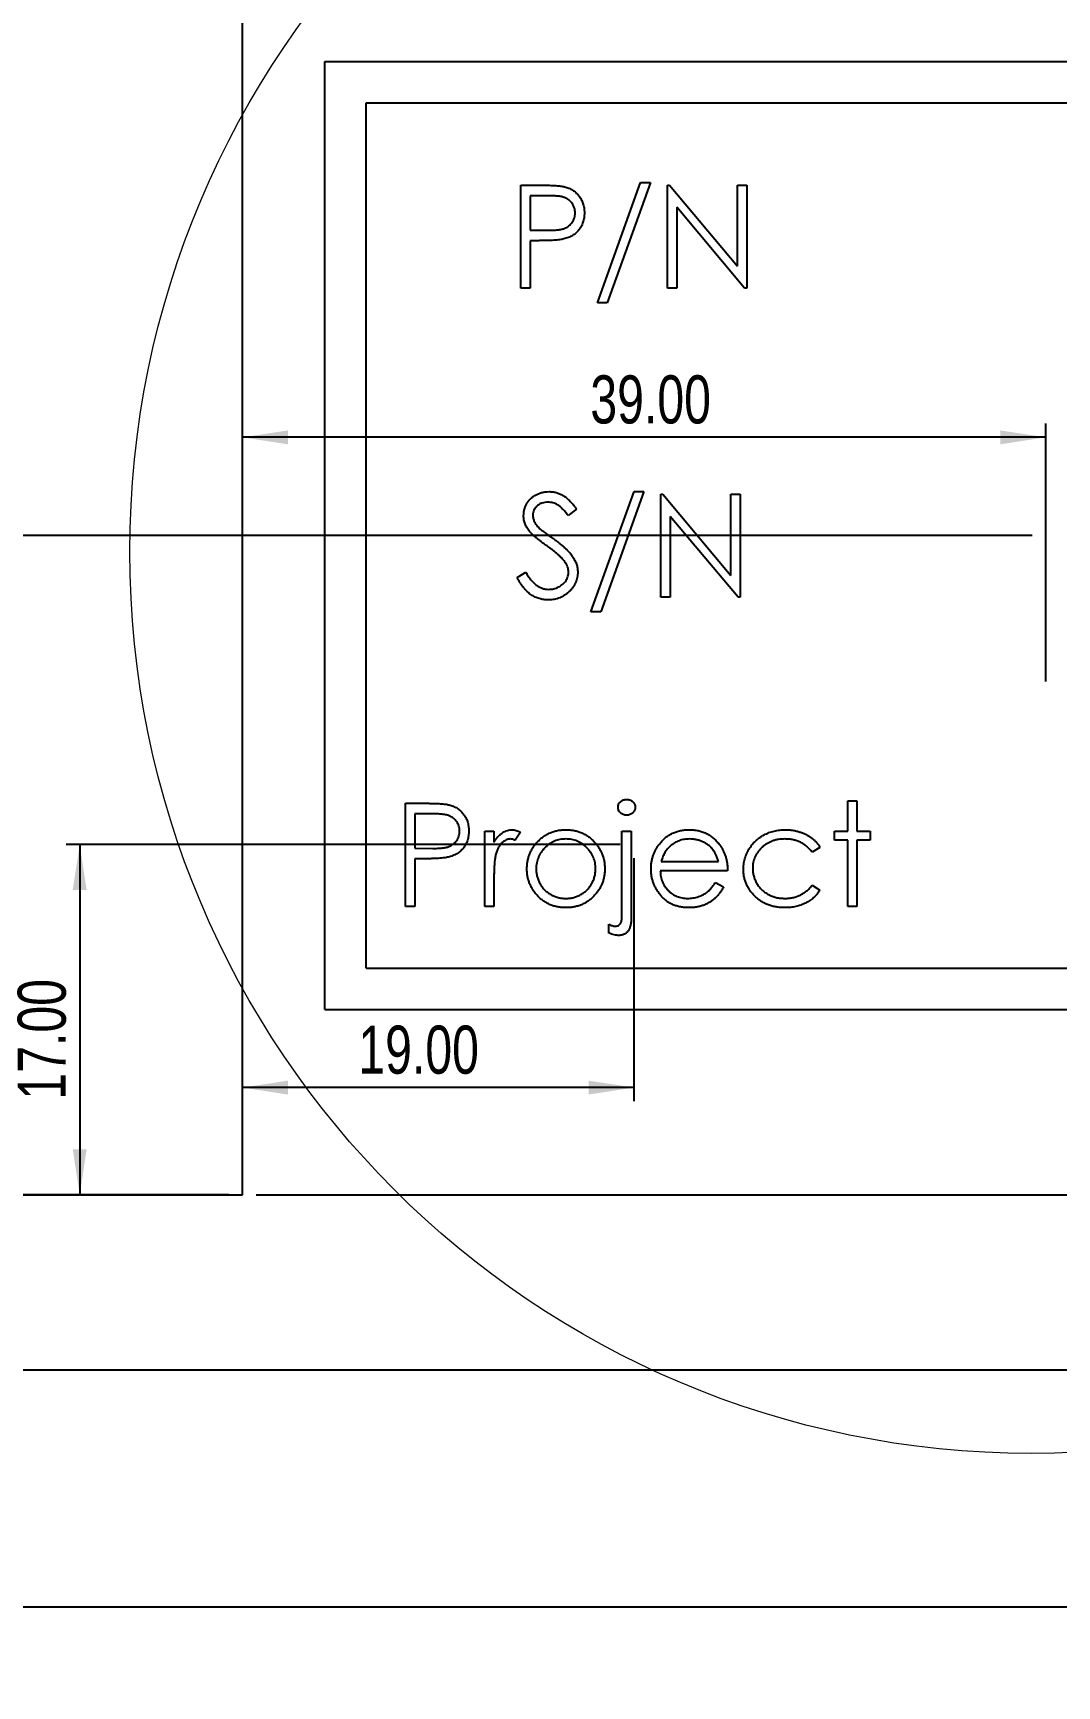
# Model space of a CAD drawing. Header units: millimetres. Extents: x 0 to 836, y 0 to 589.
# Drawn here: x 195.3 to 269.9, y 202.8 to 323.1 of the extents above; entities that cross this region are included whole.
import ezdxf

# ---------------------------------------------------------------- set-up
doc = ezdxf.new("R2010")
doc.units = ezdxf.units.MM
doc.layers.add('FORMAT', color=7, linetype='Continuous')
doc.styles.add('SLDTEXTSTYLE0', font='TXT', dxfattribs={"width": 0.75})
doc.dimstyles.new('SLDDIMSTYLE0', dxfattribs={"dimtxt": 3.5, "dimasz": 3.302, "dimexe": 0, "dimexo": 0.0625, "dimgap": 0.875, "dimtad": 1, "dimlfac": 0.666667, "dimrnd": 1e-09, "dimzin": 4, "dimdsep": 46, "dimtxsty": 'SLDTEXTSTYLE0', "dimsah": 1, "dimcen": 0.09, "dimadec": 0, "dimazin": 1, "dimtfac": 1, "dimtofl": 0, "dimtmove": 0, "dimatfit": 3, "dimfxl": 1, "dimfrac": 2, "dimtolj": 1, "dimtzin": 12, "dimarcsym": 0})
doc.dimstyles.new('SLDDIMSTYLE1', dxfattribs={"dimtxt": 3.5, "dimasz": 3.302, "dimexe": 0, "dimexo": 0.0625, "dimgap": 0.875, "dimtad": 1, "dimlfac": 0.666667, "dimrnd": 1e-09, "dimzin": 4, "dimdsep": 46, "dimtxsty": 'SLDTEXTSTYLE0', "dimsah": 1, "dimcen": 0.09, "dimadec": 0, "dimazin": 1, "dimtfac": 1, "dimtmove": 0, "dimatfit": 0, "dimfxl": 1, "dimfrac": 2, "dimtolj": 1, "dimtzin": 12, "dimarcsym": 0})

# ---------------------------------------------------------------- blocks, each defined once
blk = doc.blocks.new('_D_1')
at = {"layer": 'FORMAT'}
for p, q in [((58.29, 421.36), (58.29, 549.74)), ((58.29, 548.74), (694.29, 548.74)), ((694.29, 421.36), (694.29, 549.74))]:
    blk.add_line(p, q, dxfattribs=at)
for points in [[(58.29, 548.74), (61.59, 548.23), (61.59, 549.24)], [(694.29, 548.74), (690.99, 549.24), (690.99, 548.23)]]:
    blk.add_solid(points, dxfattribs=at)
at = {"layer": 'FORMAT', "insert": (369.18, 553.25), "char_height": 3.5, "attachment_point": 1, "style": 'SLDTEXTSTYLE0'}
blk.add_mtext('424.00', dxfattribs=at)
blk = doc.blocks.new('_D_4')
at = {"layer": 'FORMAT'}
for p, q in [((209.54, 365.26), (88.21, 365.26)), ((89.21, 365.26), (89.21, 238.51)), ((209.54, 238.51), (88.21, 238.51))]:
    blk.add_line(p, q, dxfattribs=at)
for points in [[(89.21, 365.26), (88.7, 361.96), (89.72, 361.96)], [(89.21, 238.51), (89.72, 241.82), (88.7, 241.82)]]:
    blk.add_solid(points, dxfattribs=at)
at = {"layer": 'FORMAT', "insert": (84.7, 296.07), "char_height": 3.5, "attachment_point": 1, "rotation": 90, "style": 'SLDTEXTSTYLE0'}
blk.add_mtext('84.50', dxfattribs=at)
blk = doc.blocks.new('_D_5')
at = {"layer": 'FORMAT'}
for p, q in [((377.96, 372.01), (302.17, 372.01)), ((303.17, 238.51), (303.17, 372.01)), ((211.54, 238.51), (304.17, 238.51))]:
    blk.add_line(p, q, dxfattribs=at)
for points in [[(303.17, 372.01), (302.67, 368.71), (303.68, 368.71)], [(303.17, 238.51), (303.68, 241.82), (302.67, 241.82)]]:
    blk.add_solid(points, dxfattribs=at)
at = {"layer": 'FORMAT', "insert": (298.66, 290.62), "char_height": 3.5, "attachment_point": 1, "rotation": 90, "style": 'SLDTEXTSTYLE0'}
blk.add_mtext('89.00', dxfattribs=at)
blk = doc.blocks.new('_D_11')
at = {"layer": 'FORMAT'}
for p, q in [((358, 276.01), (330.46, 276.01)), ((331.46, 276.01), (331.46, 238.51)), ((211.54, 238.51), (332.46, 238.51))]:
    blk.add_line(p, q, dxfattribs=at)
for points in [[(331.46, 276.01), (330.95, 272.71), (331.96, 272.71)], [(331.46, 238.51), (331.96, 241.82), (330.95, 241.82)]]:
    blk.add_solid(points, dxfattribs=at)
at = {"layer": 'FORMAT', "insert": (326.94, 243.27), "char_height": 3.5, "attachment_point": 1, "rotation": 90, "style": 'SLDTEXTSTYLE0'}
blk.add_mtext('25.00', dxfattribs=at)
blk = doc.blocks.new('_D_25')
at = {"layer": 'FORMAT'}
for p, q in [((268.04, 358.51), (175.73, 358.51)), ((176.73, 358.51), (176.73, 238.51))]:
    blk.add_line(p, q, dxfattribs=at)
for points in [[(176.73, 358.51), (176.22, 355.21), (177.23, 355.21)], [(176.73, 238.51), (177.23, 241.82), (176.22, 241.82)]]:
    blk.add_solid(points, dxfattribs=at)
at = {"layer": 'FORMAT', "insert": (172.21, 290.62), "char_height": 3.5, "attachment_point": 1, "rotation": 90, "style": 'SLDTEXTSTYLE0'}
blk.add_mtext('80.00', dxfattribs=at)
blk = doc.blocks.new('_D_75')
at = {"layer": 'FORMAT'}
for p, q in [((337.04, 343.51), (291.43, 343.51)), ((292.43, 343.51), (292.43, 238.51)), ((211.54, 238.51), (293.43, 238.51))]:
    blk.add_line(p, q, dxfattribs=at)
for points in [[(292.43, 343.51), (291.92, 340.21), (292.94, 340.21)], [(292.43, 238.51), (292.94, 241.82), (291.92, 241.82)]]:
    blk.add_solid(points, dxfattribs=at)
at = {"layer": 'FORMAT', "insert": (287.92, 285.19), "char_height": 3.5, "attachment_point": 1, "rotation": 90, "style": 'SLDTEXTSTYLE0'}
blk.add_mtext('70.00', dxfattribs=at)
blk = doc.blocks.new('_D_76')
at = {"layer": 'FORMAT'}
for p, q in [((238.04, 264.01), (197.68, 264.01)), ((198.68, 264.01), (198.68, 238.51))]:
    blk.add_line(p, q, dxfattribs=at)
for points in [[(198.68, 264.01), (198.17, 260.71), (199.18, 260.71)], [(198.68, 238.51), (199.18, 241.82), (198.17, 241.82)]]:
    blk.add_solid(points, dxfattribs=at)
at = {"layer": 'FORMAT', "insert": (194.16, 245.44), "char_height": 3.5, "attachment_point": 1, "rotation": 90, "style": 'SLDTEXTSTYLE0'}
blk.add_mtext('17.00', dxfattribs=at)
blk = doc.blocks.new('_D_77')
at = {"layer": 'FORMAT'}
for p, q in [((239.04, 263.01), (239.04, 245.32)), ((239.04, 246.32), (210.54, 246.32))]:
    blk.add_line(p, q, dxfattribs=at)
for points in [[(210.54, 246.32), (213.84, 245.81), (213.84, 246.82)], [(239.04, 246.32), (235.74, 246.82), (235.74, 245.81)]]:
    blk.add_solid(points, dxfattribs=at)
at = {"layer": 'FORMAT', "insert": (218.97, 250.83), "char_height": 3.5, "attachment_point": 1, "style": 'SLDTEXTSTYLE0'}
blk.add_mtext('19.00', dxfattribs=at)
blk = doc.blocks.new('_D_78')
at = {"layer": 'FORMAT'}
for p, q in [((268.04, 286.51), (187.31, 286.51)), ((188.31, 286.51), (188.31, 238.51))]:
    blk.add_line(p, q, dxfattribs=at)
for points in [[(188.31, 286.51), (187.81, 283.21), (188.82, 283.21)], [(188.31, 238.51), (188.82, 241.82), (187.81, 241.82)]]:
    blk.add_solid(points, dxfattribs=at)
at = {"layer": 'FORMAT', "insert": (183.8, 256.69), "char_height": 3.5, "attachment_point": 1, "rotation": 90, "style": 'SLDTEXTSTYLE0'}
blk.add_mtext('32.00', dxfattribs=at)
blk = doc.blocks.new('_D_79')
at = {"layer": 'FORMAT'}
for p, q in [((269.04, 293.66), (210.54, 293.66)), ((269.04, 275.87), (269.04, 294.66))]:
    blk.add_line(p, q, dxfattribs=at)
for points in [[(210.54, 293.66), (213.84, 293.15), (213.84, 294.16)], [(269.04, 293.66), (265.74, 294.16), (265.74, 293.15)]]:
    blk.add_solid(points, dxfattribs=at)
at = {"layer": 'FORMAT', "insert": (235.87, 298.17), "char_height": 3.5, "attachment_point": 1, "style": 'SLDTEXTSTYLE0'}
blk.add_mtext('39.00', dxfattribs=at)
blk = doc.blocks.new('_D_89')
at = {"layer": 'FORMAT'}
for p, q in [((376.29, 373.88), (376.29, 179.51)), ((103.29, 237.51), (103.29, 179.51)), ((103.29, 180.51), (376.29, 180.51))]:
    blk.add_line(p, q, dxfattribs=at)
for points in [[(103.29, 180.51), (106.59, 180.01), (106.59, 181.02)], [(376.29, 180.51), (372.99, 181.02), (372.99, 180.01)]]:
    blk.add_solid(points, dxfattribs=at)
at = {"layer": 'FORMAT', "insert": (234.58, 185.03), "char_height": 3.5, "attachment_point": 1, "style": 'SLDTEXTSTYLE0'}
blk.add_mtext('182.00', dxfattribs=at)
blk = doc.blocks.new('_D_90')
at = {"layer": 'FORMAT'}
for p, q in [((377.29, 372.01), (394.74, 372.01)), ((393.74, 238.51), (393.74, 372.01)), ((211.54, 238.51), (394.74, 238.51)), ((393.74, 238.51), (393.74, 186.69))]:
    blk.add_line(p, q, dxfattribs=at)
for points in [[(393.74, 372.01), (393.23, 368.71), (394.24, 368.71)], [(393.74, 238.51), (394.24, 241.82), (393.23, 241.82)]]:
    blk.add_solid(points, dxfattribs=at)
at = {"layer": 'FORMAT', "insert": (389.22, 186.69), "char_height": 3.5, "attachment_point": 1, "rotation": 90, "style": 'SLDTEXTSTYLE0'}
blk.add_mtext('89.00', dxfattribs=at)

msp = doc.modelspace()

# ---------------------------------------------------------------- linework, layer by layer
at = {"color": 7, "linetype": 'Continuous', "lineweight": 25}
for p, q in [((210.54008, 238.51361), (210.54008, 365.26361)), ((216.54008, 321.01361), (321.54008, 321.01361)), ((216.54008, 252.01361), (216.54008, 321.01361)), ((219.54008, 255.01361), (219.54008, 318.01361)), ((219.54008, 318.01361), (318.54008, 318.01361)), ((230.81893, 312.01361), (232.28978, 312.01361)), ((230.81893, 304.51361), (230.81893, 312.01361)), ((236.39585, 303.45592), (239.53287, 312.20592)), ((240.24201, 312.20592), (237.10499, 303.45592)), ((239.53287, 312.20592), (240.24201, 312.20592)), ((241.49201, 312.01361), (241.63323, 312.01361)), ((241.49201, 304.51361), (241.49201, 312.01361)), ((241.63323, 312.01361), (246.58816, 306.11066)), ((246.58816, 312.01361), (247.26124, 312.01361)), ((246.58816, 306.11066), (246.58816, 312.01361)), ((247.26124, 312.01361), (247.26124, 304.51361)), ((231.49201, 311.24438), (231.49201, 308.74438)), ((232.8637, 311.24438), (231.49201, 311.24438)), ((247.10799, 304.51361), (242.16508, 310.40303)), ((242.16508, 310.40303), (242.16508, 304.51361)), ((231.49201, 308.74438), (232.80511, 308.72785)), ((231.49201, 307.97515), (231.49201, 304.51361)), ((232.02837, 307.97515), (231.49201, 307.97515)), ((231.49201, 304.51361), (230.81893, 304.51361)), ((242.16508, 304.51361), (241.49201, 304.51361)), ((247.26124, 304.51361), (247.10799, 304.51361)), ((237.10499, 303.45592), (236.39585, 303.45592)), ((235.91508, 280.95592), (239.0521, 289.70592)), ((239.76124, 289.70592), (236.62422, 280.95592)), ((239.0521, 289.70592), (239.76124, 289.70592)), ((241.01124, 289.51361), (241.15246, 289.51361)), ((241.01124, 282.01361), (241.01124, 289.51361)), ((241.15246, 289.51361), (246.10739, 283.61066)), ((246.10739, 289.51361), (246.78047, 289.51361)), ((246.10739, 283.61066), (246.10739, 289.51361)), ((246.78047, 289.51361), (246.78047, 282.01361)), ((234.85739, 288.43639), (234.24892, 287.97515)), ((246.62722, 282.01361), (241.68432, 287.90303)), ((241.68432, 287.90303), (241.68432, 282.01361)), ((230.53047, 283.46042), (231.16448, 283.84053)), ((241.68432, 282.01361), (241.01124, 282.01361)), ((246.78047, 282.01361), (246.62722, 282.01361)), ((236.62422, 280.95592), (235.91508, 280.95592)), ((254.61701, 267.20592), (255.29008, 267.20592)), ((254.61701, 264.99438), (254.61701, 267.20592)), ((255.29008, 267.20592), (255.29008, 264.99438)), ((222.40547, 267.01361), (223.87632, 267.01361)), ((222.40547, 259.51361), (222.40547, 267.01361)), ((223.07855, 266.24438), (223.07855, 263.74438)), ((224.45024, 266.24438), (223.07855, 266.24438)), ((228.1747, 264.99438), (228.84778, 264.99438)), ((228.1747, 259.51361), (228.1747, 264.99438)), ((228.84778, 264.99438), (228.84778, 264.18759)), ((230.77085, 264.90273), (230.40126, 264.3198)), ((238.1747, 264.99438), (238.84778, 264.99438)), ((238.1747, 258.93218), (238.1747, 264.99438)), ((238.84778, 264.99438), (238.84778, 258.71283)), ((253.65547, 264.3213), (253.65547, 264.99438)), ((253.65547, 264.99438), (254.61701, 264.99438)), ((255.29008, 264.99438), (256.25162, 264.99438)), ((256.25162, 264.99438), (256.25162, 264.3213)), ((223.07855, 263.74438), (224.39165, 263.72785)), ((252.59778, 263.80598), (252.03438, 263.45592)), ((254.61701, 264.3213), (253.65547, 264.3213)), ((254.61701, 259.51361), (254.61701, 264.3213)), ((255.29008, 264.3213), (255.29008, 259.51361)), ((256.25162, 264.3213), (255.29008, 264.3213)), ((223.07855, 262.97515), (223.07855, 259.51361)), ((223.6149, 262.97515), (223.07855, 262.97515)), ((241.03377, 262.78284), (245.19393, 262.78284)), ((228.84778, 261.35556), (228.84778, 259.51361)), ((245.86701, 262.10976), (240.96316, 262.10976)), ((244.98059, 261.24438), (245.57855, 260.93038)), ((252.03438, 261.05207), (252.59778, 260.68248)), ((223.07855, 259.51361), (222.40547, 259.51361)), ((228.84778, 259.51361), (228.1747, 259.51361)), ((255.29008, 259.51361), (254.61701, 259.51361)), ((237.21316, 257.571), (237.21316, 258.21854)), ((219.54008, 255.01361), (318.54008, 255.01361)), ((216.54008, 252.01361), (321.54008, 252.01361)), ((103.29008, 238.51361), (210.54008, 238.51361)), ((58.29008, 225.76361), (694.29008, 225.76361)), ((58.29008, 208.51361), (694.29008, 208.51361))]:
    msp.add_line(p, q, dxfattribs=at)
at = {"color": 7, "linetype": 'Continuous', "lineweight": 18}
msp.add_circle((267.98143, 285.33813), 65.65304, dxfattribs=at)
at = {"color": 7, "linetype": 'Continuous', "lineweight": 25}
for points, knots in [([(232.28978, 312.01361), (232.39095, 312.0135), (232.58479, 312.01328), (232.86275, 312.00682), (233.1152, 311.9982), (233.34159, 311.98623), (233.54263, 311.9721), (233.71739, 311.95227), (233.86726, 311.93157), (233.95706, 311.91053), (233.99802, 311.90093)], [0, 0, 0, 0, 0.176955752, 0.33905508, 0.486318225, 0.618780923, 0.735618828, 0.838742477, 0.926457068, 1, 1, 1, 1]), ([(233.99802, 311.90093), (234.04986, 311.88674), (234.15233, 311.85869), (234.29997, 311.80252), (234.44044, 311.73592), (234.57422, 311.66001), (234.69967, 311.57154), (234.81866, 311.4741), (234.93013, 311.36543), (235.03346, 311.24676), (235.12836, 311.12007), (235.21006, 310.98348), (235.27848, 310.83928), (235.33716, 310.68758), (235.37939, 310.5271), (235.4112, 310.35896), (235.4314, 310.18317), (235.43333, 310.06304), (235.43432, 310.00189)], [0, 0, 0, 0, 0.062481339, 0.123490383, 0.183411094, 0.243153221, 0.302126735, 0.361709671, 0.421842292, 0.482931901, 0.544552254, 0.60568072, 0.667679738, 0.729984388, 0.794550921, 0.86034562, 0.928907356, 1, 1, 1, 1]), ([(234.76124, 309.99889), (234.75853, 310.05918), (234.75315, 310.17905), (234.71318, 310.35471), (234.646, 310.52236), (234.55288, 310.67873), (234.43986, 310.82057), (234.30851, 310.94377), (234.15912, 311.04282), (234.02016, 311.10675), (233.89673, 311.14578), (233.78952, 311.17309), (233.66847, 311.1949), (233.53354, 311.21255), (233.38577, 311.22767), (233.2239, 311.23792), (233.04855, 311.24393), (232.92681, 311.24422), (232.8637, 311.24438)], [0, 0, 0, 0, 0.0700437554, 0.1392383168, 0.208197455, 0.2791733744, 0.3499868117, 0.4183538457, 0.4876095838, 0.5574110731, 0.5953301568, 0.6379640516, 0.6859127777, 0.7381851647, 0.7961026472, 0.8585165439, 0.9266577265, 1, 1, 1, 1]), ([(232.80511, 308.72785), (232.86922, 308.72782), (232.99299, 308.72775), (233.17179, 308.73629), (233.33766, 308.74615), (233.49012, 308.76059), (233.62921, 308.78099), (233.75519, 308.80159), (233.86706, 308.83138), (233.99799, 308.8715), (234.14388, 308.93993), (234.30259, 309.03925), (234.4371, 309.16585), (234.5535, 309.3082), (234.64587, 309.46655), (234.71349, 309.63599), (234.75322, 309.81476), (234.75855, 309.93709), (234.76124, 309.99889)], [0, 0, 0, 0, 0.0725383714, 0.1400338305, 0.2024956806, 0.2605750557, 0.3132283378, 0.3615831938, 0.4048783613, 0.4441274373, 0.5163996933, 0.586506671, 0.6550853738, 0.7243837831, 0.7939735287, 0.8616376822, 0.9301109423, 1, 1, 1, 1]), ([(235.43432, 310.00189), (235.43341, 309.94022), (235.43165, 309.81957), (235.41044, 309.64306), (235.38187, 309.47437), (235.33795, 309.3139), (235.28043, 309.16258), (235.21294, 309.0181), (235.13155, 308.88293), (235.03802, 308.75657), (234.93399, 308.63891), (234.81987, 308.53079), (234.69614, 308.43285), (234.5632, 308.34488), (234.41973, 308.2689), (234.26793, 308.20085), (234.10646, 308.1437), (233.99473, 308.11363), (233.93792, 308.09834)], [0, 0, 0, 0, 0.0701188944, 0.1371923528, 0.2020161807, 0.264631407, 0.3261165471, 0.3860103047, 0.445811847, 0.5052976967, 0.5646332777, 0.6242826253, 0.6839020319, 0.7439527709, 0.805387731, 0.8683880309, 0.9330840283, 1, 1, 1, 1]), ([(233.93792, 308.09834), (233.89093, 308.08835), (233.78796, 308.06645), (233.61837, 308.04201), (233.42091, 308.02114), (233.19586, 308.0055), (232.94343, 307.9921), (232.66346, 307.98146), (232.35541, 307.97561), (232.14055, 307.97531), (232.02837, 307.97515)], [0, 0, 0, 0, 0.0751731174, 0.1647462575, 0.268016881, 0.3859118757, 0.5177894793, 0.663690977, 0.8244132205, 1, 1, 1, 1]), ([(231.01124, 287.95562), (231.01404, 288.03497), (231.01957, 288.19197), (231.06637, 288.42132), (231.14024, 288.64029), (231.24373, 288.84671), (231.37714, 289.03521), (231.53152, 289.20796), (231.7154, 289.35317), (231.91716, 289.48006), (232.13799, 289.57937), (232.3694, 289.65429), (232.61175, 289.69673), (232.7759, 289.70283), (232.85919, 289.70592)], [0, 0, 0, 0, 0.083785371, 0.165779888, 0.246280008, 0.327460928, 0.408796954, 0.489715241, 0.571376032, 0.655523321, 0.741019483, 0.826546761, 0.911988852, 1, 1, 1, 1]), ([(232.78407, 288.93669), (232.7066, 288.93409), (232.55719, 288.92908), (232.34507, 288.8744), (232.15415, 288.78829), (231.99011, 288.66762), (231.85353, 288.52464), (231.75473, 288.36012), (231.69527, 288.17844), (231.68801, 288.05171), (231.68432, 287.98717)], [0, 0, 0, 0, 0.143073084, 0.275902964, 0.402370856, 0.528413645, 0.650356379, 0.765895086, 0.880774131, 1, 1, 1, 1]), ([(234.24892, 287.97515), (234.21218, 288.02248), (234.14142, 288.11363), (234.034, 288.24129), (233.93275, 288.35789), (233.833, 288.45917), (233.74002, 288.55068), (233.64977, 288.62902), (233.56355, 288.69497), (233.45487, 288.76535), (233.31833, 288.83511), (233.14694, 288.89415), (232.96782, 288.92962), (232.84583, 288.93431), (232.78407, 288.93669)], [0, 0, 0, 0, 0.098469431, 0.189629101, 0.274184089, 0.352183161, 0.423198873, 0.488550946, 0.548473346, 0.601440164, 0.701198082, 0.799591802, 0.898545098, 1, 1, 1, 1]), ([(232.85919, 289.70592), (232.94758, 289.70287), (233.12334, 289.69681), (233.38187, 289.6441), (233.63079, 289.55688), (233.83102, 289.45791), (233.98773, 289.35905), (234.10725, 289.26901), (234.22836, 289.16535), (234.35204, 289.04779), (234.4762, 288.91527), (234.60267, 288.76867), (234.73177, 288.60891), (234.81482, 288.49485), (234.85739, 288.43639)], [0, 0, 0, 0, 0.107232799, 0.213251813, 0.318830447, 0.426793531, 0.483645951, 0.543603822, 0.60830765, 0.67712676, 0.750685636, 0.828713418, 0.912190348, 1, 1, 1, 1]), ([(231.43041, 286.81379), (231.39725, 286.85793), (231.33205, 286.94475), (231.24598, 287.08045), (231.17282, 287.21935), (231.11548, 287.36185), (231.06718, 287.50592), (231.0347, 287.65346), (231.01436, 287.8038), (231.01228, 287.90497), (231.01124, 287.95562)], [0, 0, 0, 0, 0.133506769, 0.2625589787, 0.3882644471, 0.5126673547, 0.63372227, 0.7553938601, 0.8775529451, 1, 1, 1, 1]), ([(231.68432, 287.98717), (231.68516, 287.94699), (231.68684, 287.86656), (231.71036, 287.74773), (231.74057, 287.62921), (231.78845, 287.51152), (231.85455, 287.3926), (231.94134, 287.27041), (232.05066, 287.14387), (232.1344, 287.06157), (232.17861, 287.01812)], [0, 0, 0, 0, 0.107285214, 0.214745861, 0.32293856, 0.434116163, 0.553412311, 0.686072985, 0.834255992, 1, 1, 1, 1]), ([(232.65938, 285.79366), (232.58047, 285.84986), (232.4296, 285.95732), (232.21862, 286.1168), (232.02995, 286.26261), (231.86444, 286.39612), (231.72215, 286.51734), (231.60197, 286.62513), (231.50696, 286.72238), (231.45413, 286.78546), (231.43041, 286.81379)], [0, 0, 0, 0, 0.181535301, 0.347081672, 0.495567816, 0.628357302, 0.74551967, 0.845830751, 0.930781807, 1, 1, 1, 1]), ([(232.17861, 287.01812), (232.19502, 287.00347), (232.23403, 286.96866), (232.30533, 286.91168), (232.3995, 286.84138), (232.51406, 286.75441), (232.65113, 286.65352), (232.81073, 286.54001), (232.99108, 286.41018), (233.11905, 286.31942), (233.18672, 286.27142)], [0, 0, 0, 0, 0.052594282, 0.124951974, 0.218093899, 0.333502411, 0.468789179, 0.624937586, 0.801683048, 1, 1, 1, 1]), ([(234.01154, 284.59774), (233.97796, 284.6407), (233.90746, 284.73089), (233.78627, 284.86513), (233.64405, 285.00359), (233.48569, 285.15158), (233.3054, 285.30219), (233.10885, 285.46263), (232.89099, 285.62677), (232.73821, 285.73686), (232.65938, 285.79366)], [0, 0, 0, 0, 0.090279215, 0.189529918, 0.299197872, 0.418925887, 0.548376285, 0.68813637, 0.839083502, 1, 1, 1, 1]), ([(233.18672, 286.27142), (233.26812, 286.21219), (233.42573, 286.0975), (233.65, 285.92518), (233.85334, 285.75665), (234.03648, 285.59298), (234.20122, 285.43542), (234.34573, 285.28207), (234.47148, 285.13403), (234.60686, 284.94423), (234.7452, 284.71113), (234.86401, 284.42553), (234.93892, 284.13883), (234.94871, 283.94613), (234.95355, 283.85105)], [0, 0, 0, 0, 0.09697231, 0.187773439, 0.272396139, 0.351320997, 0.424334774, 0.491908784, 0.55423322, 0.611267658, 0.716347845, 0.814540086, 0.908495456, 1, 1, 1, 1]), ([(234.28047, 283.86157), (234.27731, 283.92401), (234.27089, 284.05095), (234.21661, 284.23824), (234.13121, 284.42358), (234.05244, 284.53822), (234.01154, 284.59774)], [0, 0, 0, 0, 0.234723374, 0.477158319, 0.728556284, 1, 1, 1, 1]), ([(232.81112, 281.8213), (232.75447, 281.8224), (232.64189, 281.82457), (232.47537, 281.84382), (232.31221, 281.87105), (232.15447, 281.91428), (232.0001, 281.96673), (231.84979, 282.03131), (231.70345, 282.10871), (231.56027, 282.1972), (231.42061, 282.30018), (231.28578, 282.42012), (231.15136, 282.55372), (231.02132, 282.7046), (230.89302, 282.87032), (230.76899, 283.05244), (230.64668, 283.24996), (230.56993, 283.38896), (230.53047, 283.46042)], [0, 0, 0, 0, 0.057208269, 0.11369606, 0.169177916, 0.224159217, 0.278719878, 0.333794217, 0.389241459, 0.445822073, 0.503704281, 0.564293892, 0.627975416, 0.69503826, 0.765372726, 0.839611443, 0.91753775, 1, 1, 1, 1]), ([(231.16448, 283.84053), (231.22345, 283.74182), (231.33643, 283.5527), (231.5249, 283.29715), (231.72018, 283.07994), (231.92373, 282.90235), (232.1343, 282.76253), (232.35327, 282.66353), (232.57989, 282.60178), (232.73412, 282.59428), (232.81112, 282.59053)], [0, 0, 0, 0, 0.159004299, 0.3046461, 0.438546905, 0.562322299, 0.677432543, 0.786897393, 0.893610889, 1, 1, 1, 1]), ([(232.81112, 282.59053), (232.87688, 282.59236), (233.00724, 282.59599), (233.19916, 282.63088), (233.38555, 282.68448), (233.56257, 282.76124), (233.72777, 282.85411), (233.87264, 282.96628), (233.99789, 283.09186), (234.10033, 283.23197), (234.17893, 283.38265), (234.23935, 283.53731), (234.27287, 283.69839), (234.27792, 283.80684), (234.28047, 283.86157)], [0, 0, 0, 0, 0.091263605, 0.180930311, 0.27008822, 0.360156133, 0.448342532, 0.532665842, 0.613833704, 0.693981527, 0.772715977, 0.849335172, 0.923967327, 1, 1, 1, 1]), ([(234.95355, 283.85105), (234.95214, 283.78381), (234.94935, 283.65064), (234.91729, 283.45509), (234.87032, 283.26517), (234.79952, 283.08321), (234.71312, 282.9059), (234.60348, 282.73789), (234.47639, 282.57545), (234.3306, 282.42291), (234.17107, 282.28288), (234.00247, 282.15832), (233.8245, 282.05446), (233.63815, 281.96971), (233.44335, 281.90342), (233.2402, 281.85539), (233.02833, 281.82592), (232.88433, 281.82286), (232.81112, 281.8213)], [0, 0, 0, 0, 0.061484255, 0.121774528, 0.18091956, 0.240256115, 0.300114444, 0.361145948, 0.423500582, 0.488669361, 0.553954105, 0.617581261, 0.680238427, 0.742187389, 0.804663212, 0.868258989, 0.933020257, 1, 1, 1, 1]), ([(237.88624, 266.72214), (237.88867, 266.76094), (237.89344, 266.837), (237.92784, 266.94709), (237.98598, 267.0474), (238.06607, 267.13546), (238.16156, 267.20822), (238.26819, 267.26424), (238.38671, 267.2964), (238.46898, 267.30015), (238.51124, 267.30207)], [0, 0, 0, 0, 0.122756544, 0.240622574, 0.361386302, 0.48714784, 0.614961993, 0.73978028, 0.866339046, 1, 1, 1, 1]), ([(238.51124, 267.30207), (238.5535, 267.30015), (238.63577, 267.2964), (238.75428, 267.26424), (238.86092, 267.20822), (238.9564, 267.13546), (239.0365, 267.0474), (239.09464, 266.94709), (239.12904, 266.837), (239.1338, 266.76094), (239.13624, 266.72214)], [0, 0, 0, 0, 0.133660954, 0.26021972, 0.385038007, 0.51285216, 0.638613698, 0.759377426, 0.877243456, 1, 1, 1, 1]), ([(223.87632, 267.01361), (223.97749, 267.0135), (224.17133, 267.01328), (224.44929, 267.00682), (224.70174, 266.9982), (224.92813, 266.98623), (225.12917, 266.9721), (225.30393, 266.95227), (225.4538, 266.93157), (225.5436, 266.91053), (225.58456, 266.90093)], [0, 0, 0, 0, 0.176955752, 0.33905508, 0.486318225, 0.618780923, 0.735618828, 0.838742477, 0.926457068, 1, 1, 1, 1]), ([(226.34778, 264.99889), (226.34507, 265.05918), (226.33969, 265.17905), (226.29972, 265.35471), (226.23254, 265.52236), (226.13942, 265.67873), (226.0264, 265.82057), (225.89504, 265.94377), (225.74566, 266.04282), (225.6067, 266.10675), (225.48327, 266.14578), (225.37606, 266.17309), (225.255, 266.1949), (225.12007, 266.21255), (224.97231, 266.22767), (224.81044, 266.23792), (224.63508, 266.24393), (224.51335, 266.24422), (224.45024, 266.24438)], [0, 0, 0, 0, 0.070043755, 0.139238317, 0.208197455, 0.279173374, 0.349986812, 0.418353846, 0.487609584, 0.557411073, 0.595330157, 0.637964052, 0.685912778, 0.738185165, 0.796102647, 0.858516544, 0.926657726, 1, 1, 1, 1]), ([(225.58456, 266.90093), (225.6364, 266.88674), (225.73886, 266.85869), (225.88651, 266.80252), (226.02698, 266.73592), (226.16076, 266.66001), (226.28621, 266.57154), (226.40519, 266.4741), (226.51667, 266.36543), (226.62, 266.24676), (226.71489, 266.12007), (226.7966, 265.98348), (226.86502, 265.83928), (226.92369, 265.68758), (226.96593, 265.5271), (226.99774, 265.35896), (227.01793, 265.18317), (227.01987, 265.06304), (227.02085, 265.00189)], [0, 0, 0, 0, 0.062481339, 0.123490383, 0.183411094, 0.243153221, 0.302126735, 0.361709671, 0.421842292, 0.482931901, 0.544552254, 0.60568072, 0.667679738, 0.729984388, 0.794550921, 0.86034562, 0.928907356, 1, 1, 1, 1]), ([(238.51124, 266.14822), (238.46898, 266.15015), (238.38671, 266.15389), (238.26819, 266.18605), (238.16157, 266.24208), (238.06602, 266.3148), (237.98647, 266.40269), (237.92781, 266.50159), (237.89361, 266.60979), (237.88872, 266.68435), (237.88624, 266.72214)], [0, 0, 0, 0, 0.134473074, 0.261800808, 0.387377488, 0.515968237, 0.642493899, 0.762611464, 0.879670736, 1, 1, 1, 1]), ([(239.13624, 266.72214), (239.13376, 266.68435), (239.12886, 266.60979), (239.09466, 266.50159), (239.03601, 266.40269), (238.95646, 266.3148), (238.8609, 266.24208), (238.75429, 266.18605), (238.63577, 266.15389), (238.5535, 266.15015), (238.51124, 266.14822)], [0, 0, 0, 0, 0.120329264, 0.237388536, 0.357506101, 0.484031763, 0.612622512, 0.738199192, 0.865526926, 1, 1, 1, 1]), ([(224.39165, 263.72785), (224.45576, 263.72782), (224.57953, 263.72775), (224.75832, 263.73629), (224.9242, 263.74615), (225.07665, 263.76059), (225.21575, 263.78099), (225.34172, 263.80159), (225.4536, 263.83138), (225.58452, 263.8715), (225.73042, 263.93993), (225.88913, 264.03925), (226.02364, 264.16585), (226.14004, 264.3082), (226.23241, 264.46655), (226.30003, 264.63599), (226.33976, 264.81476), (226.34509, 264.93709), (226.34778, 264.99889)], [0, 0, 0, 0, 0.0725383714, 0.1400338305, 0.2024956806, 0.2605750557, 0.3132283378, 0.3615831938, 0.4048783613, 0.4441274373, 0.5163996933, 0.586506671, 0.6550853738, 0.7243837831, 0.7939735287, 0.8616376822, 0.9301109423, 1, 1, 1, 1]), ([(227.02085, 265.00189), (227.01995, 264.94022), (227.01818, 264.81957), (226.99698, 264.64306), (226.96841, 264.47437), (226.92449, 264.3139), (226.86696, 264.16258), (226.79948, 264.0181), (226.71809, 263.88293), (226.62456, 263.75657), (226.52052, 263.63891), (226.40641, 263.53079), (226.28268, 263.43285), (226.14974, 263.34488), (226.00627, 263.2689), (225.85447, 263.20085), (225.693, 263.1437), (225.58127, 263.11363), (225.52446, 263.09834)], [0, 0, 0, 0, 0.070118894, 0.137192353, 0.202016181, 0.264631407, 0.326116547, 0.386010305, 0.445811847, 0.505297697, 0.564633278, 0.624282625, 0.683902032, 0.743952771, 0.805387731, 0.868388031, 0.933084028, 1, 1, 1, 1]), ([(228.84778, 264.18759), (228.89747, 264.26271), (228.9925, 264.40637), (229.15046, 264.59638), (229.31225, 264.7537), (229.47865, 264.87906), (229.65089, 264.97295), (229.82518, 265.04172), (230.00427, 265.08238), (230.12462, 265.08781), (230.18492, 265.09053)], [0, 0, 0, 0, 0.160059412, 0.306112383, 0.438366514, 0.560541455, 0.675317225, 0.786113634, 0.892841788, 1, 1, 1, 1]), ([(230.18492, 265.09053), (230.23169, 265.08798), (230.32792, 265.08273), (230.4736, 265.04585), (230.62369, 264.98697), (230.72042, 264.9316), (230.77085, 264.90273)], [0, 0, 0, 0, 0.225277548, 0.463523195, 0.720323555, 1, 1, 1, 1]), ([(232.00282, 264.18308), (232.07236, 264.25588), (232.20911, 264.39906), (232.43914, 264.58235), (232.6802, 264.74074), (232.93675, 264.86819), (233.20607, 264.96856), (233.4894, 265.03834), (233.7857, 265.08388), (233.98833, 265.08829), (234.09117, 265.09053)], [0, 0, 0, 0, 0.128497521, 0.252712986, 0.374819133, 0.496436426, 0.617910557, 0.741287617, 0.868700401, 1, 1, 1, 1]), ([(234.09117, 265.09053), (234.194, 265.08834), (234.39565, 265.08405), (234.69095, 265.03816), (234.97283, 264.96799), (235.24237, 264.87098), (235.49612, 264.74094), (235.73777, 264.58578), (235.96667, 264.40196), (236.10386, 264.25977), (236.1735, 264.18759)], [0, 0, 0, 0, 0.131751427, 0.258332351, 0.382133976, 0.503804392, 0.624692987, 0.74687059, 0.871513504, 1, 1, 1, 1]), ([(240.92109, 264.0689), (240.98904, 264.15005), (241.12278, 264.30977), (241.34897, 264.51964), (241.5939, 264.69545), (241.85449, 264.84118), (242.13379, 264.9519), (242.42802, 265.03442), (242.74055, 265.08066), (242.9542, 265.08719), (243.06352, 265.09053)], [0, 0, 0, 0, 0.128835254, 0.253589335, 0.374643257, 0.495340042, 0.616324775, 0.739759335, 0.86684232, 1, 1, 1, 1]), ([(243.06352, 265.09053), (243.17591, 265.08763), (243.39639, 265.08194), (243.71789, 265.02917), (244.02209, 264.94548), (244.30887, 264.8273), (244.57827, 264.67481), (244.82852, 264.48594), (245.06392, 264.26647), (245.20087, 264.09769), (245.27055, 264.01181)], [0, 0, 0, 0, 0.132040234, 0.259032841, 0.381879824, 0.502258444, 0.62275219, 0.744742632, 0.870108927, 1, 1, 1, 1]), ([(247.02085, 262.20892), (247.0218, 262.27359), (247.02368, 262.40223), (247.04524, 262.59314), (247.07309, 262.78152), (247.12029, 262.96496), (247.17481, 263.14626), (247.2444, 263.32322), (247.32603, 263.49668), (247.41871, 263.66617), (247.52305, 263.82892), (247.63851, 263.98268), (247.76074, 264.12929), (247.89548, 264.2637), (248.03699, 264.39128), (248.18929, 264.50862), (248.35149, 264.61606), (248.52117, 264.7156), (248.69823, 264.80423), (248.88158, 264.88058), (249.07014, 264.94584), (249.2642, 264.9975), (249.46247, 265.04083), (249.66651, 265.06808), (249.87555, 265.08733), (250.0171, 265.08946), (250.08876, 265.09053)], [0, 0, 0, 0, 0.041291447, 0.082135503, 0.122636035, 0.16283087, 0.203006601, 0.243526083, 0.284172936, 0.325409811, 0.366854666, 0.407550595, 0.448187374, 0.488682851, 0.529014965, 0.569842729, 0.611370238, 0.653237735, 0.695446119, 0.737751395, 0.780043361, 0.82280707, 0.865978142, 0.90959503, 0.954231405, 1, 1, 1, 1]), ([(250.08876, 265.09053), (250.17851, 265.08856), (250.35754, 265.08462), (250.62313, 265.05145), (250.88481, 265.00144), (251.13798, 264.92736), (251.37958, 264.83765), (251.60572, 264.73691), (251.8111, 264.61992), (251.99951, 264.49195), (252.17133, 264.3476), (252.3283, 264.18516), (252.47365, 264.00546), (252.55606, 263.87302), (252.59778, 263.80598)], [0, 0, 0, 0, 0.091268804, 0.182081405, 0.271909655, 0.362049459, 0.450066348, 0.533976474, 0.613602454, 0.690197614, 0.765412877, 0.841436551, 0.919732749, 1, 1, 1, 1]), ([(230.05721, 264.41746), (230.0032, 264.41386), (229.89303, 264.40651), (229.73128, 264.34879), (229.57432, 264.25552), (229.44967, 264.15208), (229.35315, 264.05233), (229.28427, 263.96523), (229.2211, 263.86756), (229.16073, 263.761), (229.10573, 263.64372), (229.0544, 263.5169), (229.00799, 263.38039), (228.98153, 263.28528), (228.96797, 263.23657)], [0, 0, 0, 0, 0.093806529, 0.191338128, 0.295190617, 0.410312337, 0.471930251, 0.536425159, 0.603118728, 0.674117672, 0.749332023, 0.828283384, 0.912039809, 1, 1, 1, 1]), ([(230.40126, 264.3198), (230.36889, 264.33424), (230.30743, 264.36166), (230.21753, 264.39411), (230.13464, 264.41321), (230.08183, 264.41611), (230.05721, 264.41746)], [0, 0, 0, 0, 0.295138801, 0.560229945, 0.794983357, 1, 1, 1, 1]), ([(231.25162, 262.23897), (231.25403, 262.33072), (231.2588, 262.51237), (231.29377, 262.78007), (231.35239, 263.03871), (231.43539, 263.28712), (231.54149, 263.52659), (231.67084, 263.75675), (231.82468, 263.97744), (231.94297, 264.11398), (232.00282, 264.18308)], [0, 0, 0, 0, 0.1289191318, 0.2552377249, 0.378678596, 0.5010878872, 0.6227136794, 0.7462407949, 0.8715890472, 1, 1, 1, 1]), ([(234.08816, 264.41746), (234.01544, 264.41539), (233.87187, 264.41131), (233.66054, 264.38027), (233.4571, 264.3311), (233.26115, 264.26123), (233.07337, 264.17102), (232.89356, 264.06022), (232.72121, 263.93029), (232.55967, 263.78144), (232.41143, 263.61884), (232.28183, 263.4456), (232.17163, 263.26451), (232.07983, 263.0754), (232.01146, 262.87634), (231.9618, 262.6696), (231.9308, 262.45474), (231.92675, 262.30869), (231.9247, 262.23446)], [0, 0, 0, 0, 0.0638459, 0.126043628, 0.187165358, 0.24739929, 0.308380031, 0.369779617, 0.432583925, 0.497640786, 0.562401137, 0.625557103, 0.687332005, 0.748312746, 0.809791039, 0.871767572, 0.934836191, 1, 1, 1, 1]), ([(236.25162, 262.23446), (236.24957, 262.30869), (236.24553, 262.45475), (236.21451, 262.66959), (236.16489, 262.87636), (236.09638, 263.07533), (236.00498, 263.265), (235.89266, 263.44506), (235.76359, 263.61944), (235.61355, 263.78091), (235.45219, 263.93035), (235.27977, 264.06027), (235.10023, 264.17053), (234.91299, 264.262), (234.71702, 264.33046), (234.51386, 264.38055), (234.30343, 264.41118), (234.16038, 264.41535), (234.08816, 264.41746)], [0, 0, 0, 0, 0.065184796, 0.128273727, 0.19027022, 0.251768314, 0.312768695, 0.374793279, 0.437969586, 0.5030474, 0.568125214, 0.630949749, 0.692369109, 0.752973168, 0.813641067, 0.874355209, 0.936572968, 1, 1, 1, 1]), ([(236.1735, 264.18759), (236.23346, 264.11856), (236.35222, 263.98183), (236.50451, 263.76014), (236.63569, 263.53056), (236.74083, 263.29003), (236.82373, 263.04065), (236.88258, 262.78158), (236.91759, 262.51337), (236.92231, 262.33122), (236.9247, 262.23897)], [0, 0, 0, 0, 0.12815728, 0.253834363, 0.376505623, 0.498533686, 0.621367729, 0.744564745, 0.870633798, 1, 1, 1, 1]), ([(240.29008, 262.23897), (240.29235, 262.32317), (240.29685, 262.49005), (240.3252, 262.73705), (240.37545, 262.97711), (240.4444, 263.21044), (240.53344, 263.43663), (240.64236, 263.65584), (240.77135, 263.86782), (240.87093, 264.00154), (240.92109, 264.0689)], [0, 0, 0, 0, 0.128044808, 0.2537679, 0.377428427, 0.500550841, 0.623295883, 0.746578332, 0.872347541, 1, 1, 1, 1]), ([(241.68582, 263.90363), (241.65005, 263.87129), (241.57765, 263.80583), (241.48092, 263.69305), (241.38831, 263.57144), (241.30402, 263.43635), (241.22671, 263.2893), (241.15437, 263.13155), (241.08926, 262.96189), (241.05262, 262.84367), (241.03377, 262.78284)], [0, 0, 0, 0, 0.109983845, 0.222580497, 0.338499871, 0.458708565, 0.585535346, 0.717517743, 0.85466682, 1, 1, 1, 1]), ([(243.09808, 264.41746), (243.0309, 264.41614), (242.8981, 264.41355), (242.70246, 264.38897), (242.51457, 264.34835), (242.33306, 264.29271), (242.1603, 264.21855), (241.99274, 264.13158), (241.83464, 264.02542), (241.73577, 263.94451), (241.68582, 263.90363)], [0, 0, 0, 0, 0.131091976, 0.259141276, 0.384161763, 0.505991952, 0.629098089, 0.750669123, 0.874038938, 1, 1, 1, 1]), ([(245.19393, 262.78284), (245.16929, 262.87212), (245.12188, 263.04395), (245.0228, 263.28189), (244.91122, 263.49337), (244.77917, 263.67675), (244.62956, 263.83962), (244.45675, 263.98194), (244.26296, 264.10927), (244.04919, 264.21673), (243.82281, 264.30821), (243.5858, 264.36955), (243.34396, 264.41157), (243.18039, 264.41549), (243.09808, 264.41746)], [0, 0, 0, 0, 0.096240125, 0.185231261, 0.267500523, 0.344400382, 0.419594869, 0.496890627, 0.576637919, 0.660267852, 0.745386615, 0.830040327, 0.914474212, 1, 1, 1, 1]), ([(245.27055, 264.01181), (245.31797, 263.94708), (245.41248, 263.81807), (245.53087, 263.6077), (245.63363, 263.38761), (245.71578, 263.15423), (245.78229, 262.91033), (245.83041, 262.65417), (245.85863, 262.38582), (245.86418, 262.20298), (245.86701, 262.10976)], [0, 0, 0, 0, 0.11852184, 0.236254763, 0.356174434, 0.477249655, 0.601539871, 0.729618382, 0.862158266, 1, 1, 1, 1]), ([(250.03918, 264.41746), (249.95699, 264.41519), (249.7951, 264.41073), (249.55744, 264.38285), (249.33107, 264.33219), (249.11455, 264.26544), (248.90944, 264.17597), (248.71518, 264.06709), (248.53007, 263.94056), (248.35946, 263.79396), (248.2034, 263.63454), (248.06819, 263.46364), (247.95047, 263.28638), (247.8581, 263.09834), (247.78251, 262.90382), (247.73278, 262.69915), (247.69964, 262.48695), (247.69585, 262.34226), (247.69393, 262.26902)], [0, 0, 0, 0, 0.069521641, 0.136920982, 0.201969243, 0.26546155, 0.328247885, 0.390816717, 0.453550176, 0.517541982, 0.580738372, 0.641921509, 0.701596724, 0.76031288, 0.818756513, 0.87771808, 0.938094053, 1, 1, 1, 1]), ([(252.03438, 263.45592), (251.9726, 263.53269), (251.851, 263.68381), (251.63984, 263.87883), (251.41482, 264.04633), (251.17208, 264.18284), (250.91197, 264.28832), (250.63551, 264.36295), (250.34274, 264.40946), (250.14203, 264.41475), (250.03918, 264.41746)], [0, 0, 0, 0, 0.128324238, 0.252584475, 0.373506483, 0.493364451, 0.614608597, 0.738470244, 0.865994718, 1, 1, 1, 1]), ([(225.52446, 263.09834), (225.47747, 263.08835), (225.3745, 263.06645), (225.20491, 263.04201), (225.00745, 263.02114), (224.7824, 263.0055), (224.52996, 262.9921), (224.25, 262.98146), (223.94195, 262.97561), (223.72709, 262.97531), (223.6149, 262.97515)], [0, 0, 0, 0, 0.075173117, 0.164746258, 0.268016881, 0.385911876, 0.517789479, 0.663690977, 0.824413221, 1, 1, 1, 1]), ([(228.96797, 263.23657), (228.95783, 263.19311), (228.93537, 263.09687), (228.91353, 262.93541), (228.89195, 262.74465), (228.87674, 262.52405), (228.86265, 262.27416), (228.8547, 261.99462), (228.84805, 261.68512), (228.84787, 261.46874), (228.84778, 261.35556)], [0, 0, 0, 0, 0.070854869, 0.15693815, 0.258600395, 0.37589093, 0.508166168, 0.656237809, 0.82017677, 1, 1, 1, 1]), ([(234.09117, 259.41746), (233.98888, 259.42007), (233.78854, 259.4252), (233.49556, 259.46479), (233.21701, 259.5307), (232.95295, 259.6247), (232.70192, 259.74319), (232.46666, 259.89022), (232.24552, 260.06285), (232.0418, 260.26028), (231.85751, 260.47459), (231.69493, 260.69991), (231.55802, 260.93436), (231.44582, 261.17839), (231.35833, 261.43095), (231.29719, 261.69279), (231.25788, 261.96283), (231.25373, 262.14618), (231.25162, 262.23897)], [0, 0, 0, 0, 0.0687422616, 0.1346351922, 0.1983241871, 0.2608250126, 0.3227135882, 0.3845545346, 0.4469128577, 0.5109576325, 0.574930701, 0.6366845378, 0.6974831153, 0.7571338075, 0.8169656637, 0.8768183517, 0.9376625804, 1, 1, 1, 1]), ([(231.9247, 262.23446), (231.92814, 262.13857), (231.93498, 261.94823), (231.99055, 261.66792), (232.08352, 261.39881), (232.20907, 261.14249), (232.36637, 260.90534), (232.5517, 260.6939), (232.76307, 260.51136), (232.99796, 260.3599), (233.25158, 260.23956), (233.51998, 260.15427), (233.79993, 260.09883), (233.99124, 260.09332), (234.08816, 260.09053)], [0, 0, 0, 0, 0.084732745, 0.168178654, 0.251488198, 0.335840671, 0.419834494, 0.502344876, 0.58364902, 0.665931005, 0.748716525, 0.831047336, 0.914409807, 1, 1, 1, 1]), ([(234.08816, 260.09053), (234.18507, 260.09334), (234.37638, 260.09888), (234.65594, 260.15399), (234.92361, 260.23993), (235.17696, 260.35976), (235.41175, 260.51193), (235.62464, 260.69287), (235.80838, 260.9059), (235.96553, 261.14281), (236.09313, 261.39842), (236.18566, 261.66797), (236.24137, 261.94821), (236.24819, 262.13856), (236.25162, 262.23446)], [0, 0, 0, 0, 0.085605695, 0.168983264, 0.250907582, 0.333708096, 0.416004984, 0.497659568, 0.579893286, 0.663902321, 0.748466254, 0.831790886, 0.915251909, 1, 1, 1, 1]), ([(236.9247, 262.23897), (236.9226, 262.14618), (236.91844, 261.96283), (236.87913, 261.69279), (236.818, 261.43095), (236.7305, 261.17839), (236.6183, 260.93436), (236.48139, 260.69991), (236.31881, 260.47458), (236.13452, 260.26029), (235.93084, 260.06279), (235.70987, 259.89066), (235.47597, 259.74319), (235.22602, 259.6244), (234.9623, 259.53073), (234.68425, 259.46495), (234.3923, 259.42517), (234.19296, 259.42006), (234.09117, 259.41746)], [0, 0, 0, 0, 0.062416026, 0.123336979, 0.18326514, 0.243172443, 0.302898354, 0.363773598, 0.425605305, 0.489659043, 0.553784577, 0.616221533, 0.677854471, 0.739516897, 0.802096536, 0.865865841, 0.931507795, 1, 1, 1, 1]), ([(243.047, 259.41746), (242.94169, 259.41991), (242.73627, 259.42471), (242.43726, 259.46605), (242.15573, 259.53349), (241.89171, 259.6277), (241.64583, 259.75076), (241.41761, 259.90067), (241.20586, 260.07667), (241.01724, 260.28028), (240.84743, 260.49817), (240.69759, 260.72522), (240.57232, 260.96085), (240.47042, 261.20357), (240.38813, 261.45185), (240.33077, 261.70795), (240.2977, 261.97117), (240.29264, 262.14924), (240.29008, 262.23897)], [0, 0, 0, 0, 0.071578658, 0.139629225, 0.204796697, 0.268134963, 0.329813747, 0.391301398, 0.453433515, 0.51655169, 0.579631271, 0.641118921, 0.701294047, 0.760810336, 0.819931722, 0.878919575, 0.938982822, 1, 1, 1, 1]), ([(240.96316, 262.10976), (240.96646, 262.03755), (240.97295, 261.89554), (241.00319, 261.68774), (241.05087, 261.4898), (241.11788, 261.3032), (241.19902, 261.12549), (241.29842, 260.958), (241.417, 260.80149), (241.54927, 260.65456), (241.6965, 260.52371), (241.85139, 260.4066), (242.01616, 260.30845), (242.18952, 260.22878), (242.37117, 260.16641), (242.56118, 260.12383), (242.75918, 260.09532), (242.89415, 260.09215), (242.96286, 260.09053)], [0, 0, 0, 0, 0.068384615, 0.134475588, 0.198391058, 0.260753477, 0.321829223, 0.383037238, 0.444653123, 0.507398011, 0.569825238, 0.630777641, 0.690928687, 0.750945133, 0.811049477, 0.872330853, 0.935004094, 1, 1, 1, 1]), ([(242.96286, 260.09053), (243.03004, 260.09184), (243.16334, 260.09442), (243.36186, 260.11956), (243.55716, 260.16021), (243.74843, 260.21569), (243.9318, 260.28335), (244.10161, 260.365), (244.25778, 260.45532), (244.40375, 260.55863), (244.54533, 260.68508), (244.68577, 260.84287), (244.83637, 261.02948), (244.93063, 261.16994), (244.98059, 261.24438)], [0, 0, 0, 0, 0.0825922633, 0.1638788941, 0.2456587396, 0.3277256954, 0.4086099609, 0.485749086, 0.5591690562, 0.6302684759, 0.7053060284, 0.7920649661, 0.8897964374, 1, 1, 1, 1]), ([(250.03317, 259.41746), (249.92686, 259.41937), (249.7185, 259.42311), (249.41352, 259.46427), (249.12206, 259.52632), (248.84422, 259.61539), (248.57996, 259.73004), (248.32952, 259.87009), (248.09373, 260.0367), (247.87492, 260.22691), (247.67396, 260.43314), (247.5014, 260.65567), (247.35173, 260.88633), (247.23154, 261.13021), (247.13587, 261.38406), (247.07051, 261.64993), (247.02823, 261.92561), (247.02333, 262.11361), (247.02085, 262.20892)], [0, 0, 0, 0, 0.069558544, 0.136335251, 0.201095766, 0.264449955, 0.327004991, 0.389391387, 0.45197649, 0.515669983, 0.578973246, 0.640167029, 0.699739843, 0.758684985, 0.817820401, 0.876983987, 0.937634285, 1, 1, 1, 1]), ([(247.69393, 262.26902), (247.69774, 262.17308), (247.70532, 261.98251), (247.76468, 261.7012), (247.86184, 261.42922), (247.99483, 261.1685), (248.16299, 260.92723), (248.3605, 260.71084), (248.58747, 260.52352), (248.8419, 260.36822), (249.11781, 260.24337), (249.41222, 260.15443), (249.72272, 260.10074), (249.9353, 260.09398), (250.04369, 260.09053)], [0, 0, 0, 0, 0.080525242, 0.159965477, 0.240321361, 0.322528528, 0.405023583, 0.486596636, 0.567865474, 0.651332773, 0.736237567, 0.821529069, 0.909004906, 1, 1, 1, 1]), ([(245.57855, 260.93038), (245.5309, 260.84585), (245.43819, 260.68141), (245.27876, 260.45548), (245.11163, 260.25224), (244.92927, 260.0771), (244.73712, 259.92442), (244.53412, 259.79084), (244.31921, 259.67702), (244.09239, 259.58112), (243.85175, 259.50738), (243.59671, 259.4553), (243.32677, 259.42311), (243.14174, 259.41937), (243.047, 259.41746)], [0, 0, 0, 0, 0.093369857, 0.181660766, 0.265874227, 0.346354784, 0.424599862, 0.501903184, 0.579992091, 0.658443431, 0.738672236, 0.821894148, 0.908800792, 1, 1, 1, 1]), ([(252.59778, 260.68248), (252.56437, 260.63343), (252.49768, 260.53549), (252.38619, 260.39739), (252.26594, 260.26813), (252.13738, 260.14788), (252.0022, 260.03375), (251.85578, 259.93122), (251.70285, 259.8345), (251.5416, 259.74747), (251.37371, 259.66924), (251.1994, 259.60198), (251.01945, 259.54418), (250.83363, 259.49825), (250.64157, 259.46158), (250.44379, 259.43725), (250.24034, 259.41909), (250.10283, 259.418), (250.03317, 259.41746)], [0, 0, 0, 0, 0.059633396, 0.119068862, 0.178196546, 0.236956648, 0.295931988, 0.355855769, 0.416473305, 0.4777416, 0.53990299, 0.602537515, 0.665422385, 0.729765256, 0.794828771, 0.86182654, 0.930010932, 1, 1, 1, 1]), ([(250.04369, 260.09053), (250.14302, 260.09332), (250.33824, 260.09879), (250.6236, 260.14492), (250.89527, 260.22045), (251.15324, 260.32576), (251.39705, 260.46189), (251.62511, 260.6298), (251.84197, 260.82467), (251.96946, 260.97535), (252.03438, 261.05207)], [0, 0, 0, 0, 0.129981079, 0.255447312, 0.377298345, 0.498441779, 0.619372125, 0.741856502, 0.868563689, 1, 1, 1, 1]), ([(238.09357, 258.30718), (238.10673, 258.33889), (238.13752, 258.4131), (238.15855, 258.55194), (238.1733, 258.72846), (238.1742, 258.86), (238.1747, 258.93218)], [0, 0, 0, 0, 0.1618191217, 0.3786561866, 0.659015104, 1, 1, 1, 1]), ([(237.21316, 258.21854), (237.25572, 258.19584), (237.33693, 258.15253), (237.46121, 258.10869), (237.57763, 258.07657), (237.65417, 258.07301), (237.69093, 258.0713)], [0, 0, 0, 0, 0.286144621, 0.54599513, 0.782019828, 1, 1, 1, 1]), ([(237.97188, 257.39822), (237.91363, 257.40024), (237.79324, 257.4044), (237.60836, 257.44077), (237.41267, 257.49422), (237.28137, 257.54475), (237.21316, 257.571)], [0, 0, 0, 0, 0.2230922, 0.461075109, 0.72003056, 1, 1, 1, 1]), ([(237.69093, 258.0713), (237.73342, 258.07403), (237.81536, 258.07929), (237.92962, 258.12471), (238.02594, 258.20179), (238.0704, 258.27106), (238.09357, 258.30718)], [0, 0, 0, 0, 0.259013681, 0.49952201, 0.739092985, 1, 1, 1, 1]), ([(238.84778, 258.71283), (238.84756, 258.65721), (238.84715, 258.55033), (238.83392, 258.39599), (238.81677, 258.25289), (238.79175, 258.12121), (238.75865, 258.00104), (238.71802, 257.89316), (238.67231, 257.79529), (238.61571, 257.71099), (238.55416, 257.63701), (238.48713, 257.57299), (238.41499, 257.51814), (238.33604, 257.47507), (238.25285, 257.43935), (238.16364, 257.41633), (238.06962, 257.40015), (238.005, 257.39888), (237.97188, 257.39822)], [0, 0, 0, 0, 0.093314321, 0.179311993, 0.259797155, 0.335131622, 0.404060464, 0.468694128, 0.528466614, 0.584882606, 0.638584715, 0.689712349, 0.740144337, 0.790189598, 0.840298346, 0.891680982, 0.944467534, 1, 1, 1, 1])]:
    msp.add_open_spline(points, degree=3, knots=knots, dxfattribs=at)

# ---------------------------------------------------------------- dimensions: what is measured, and where the dimension line sits
at = {"layer": 'FORMAT'}
for base, p1, p2, picture, middle in [((694.29008, 551.51361), (58.29008, 208.51361), (694.29008, 208.51361), '_D_1', (376.29008, 551.51361)), ((376.29008, 180.51361), (103.29008, 238.51361), (376.29008, 372.01361), '_D_89', (241.69149, 180.51361)), ((210.54008, 296.4347), (269.04008, 286.51361), (210.54008, 238.51361), '_D_79', (241.69149, 296.4347)), ((210.54008, 249.09352), (239.04008, 264.01361), (210.54008, 238.51361), '_D_77', (224.79008, 249.09352))]:
    dim = msp.add_linear_dim(base=base, p1=p1, p2=p2, dimstyle='SLDDIMSTYLE0', dxfattribs=at)
    dim.commit()
    dim.dimension.update_dxf_attribs({"geometry": picture, "text_midpoint": middle, "dimtype": 160})
for base, p1, p2, dimstyle, picture, middle in [((300.39555, 372.01361), (210.54008, 238.51361), (376.29008, 372.01361), 'SLDDIMSTYLE0', '_D_5', (300.39555, 296.4347)), ((393.73516, 372.01361), (210.54008, 238.51361), (376.29008, 372.01361), 'SLDDIMSTYLE0', '_D_90', (393.73516, 192.51361)), ((86.43326, 238.51361), (210.54008, 365.26361), (210.54008, 238.51361), 'SLDDIMSTYLE0', '_D_4', (86.43326, 301.88861)), ((173.94754, 238.51361), (269.04008, 358.51361), (210.54008, 238.51361), 'SLDDIMSTYLE0', '_D_25', (173.94754, 296.4347)), ((289.65366, 238.51361), (360.54008, 343.51361), (210.54008, 238.51361), 'SLDDIMSTYLE0', '_D_75', (289.65366, 291.01361)), ((185.53601, 238.51361), (269.04008, 286.51361), (210.54008, 238.51361), 'SLDDIMSTYLE0', '_D_78', (185.53601, 262.51361)), ((328.67854, 238.51361), (360.54008, 276.01361), (210.54008, 238.51361), 'SLDDIMSTYLE0', '_D_11', (328.67854, 249.09352)), ((195.89708, 238.51361), (239.04008, 264.01361), (210.54008, 238.51361), 'SLDDIMSTYLE1', '_D_76', (195.89708, 251.26361))]:
    dim = msp.add_linear_dim(base=base, p1=p1, p2=p2, angle=90, dimstyle=dimstyle, dxfattribs=at)
    dim.commit()
    dim.dimension.update_dxf_attribs({"geometry": picture, "text_midpoint": middle, "dimtype": 160})

doc.saveas('drawing.dxf')
